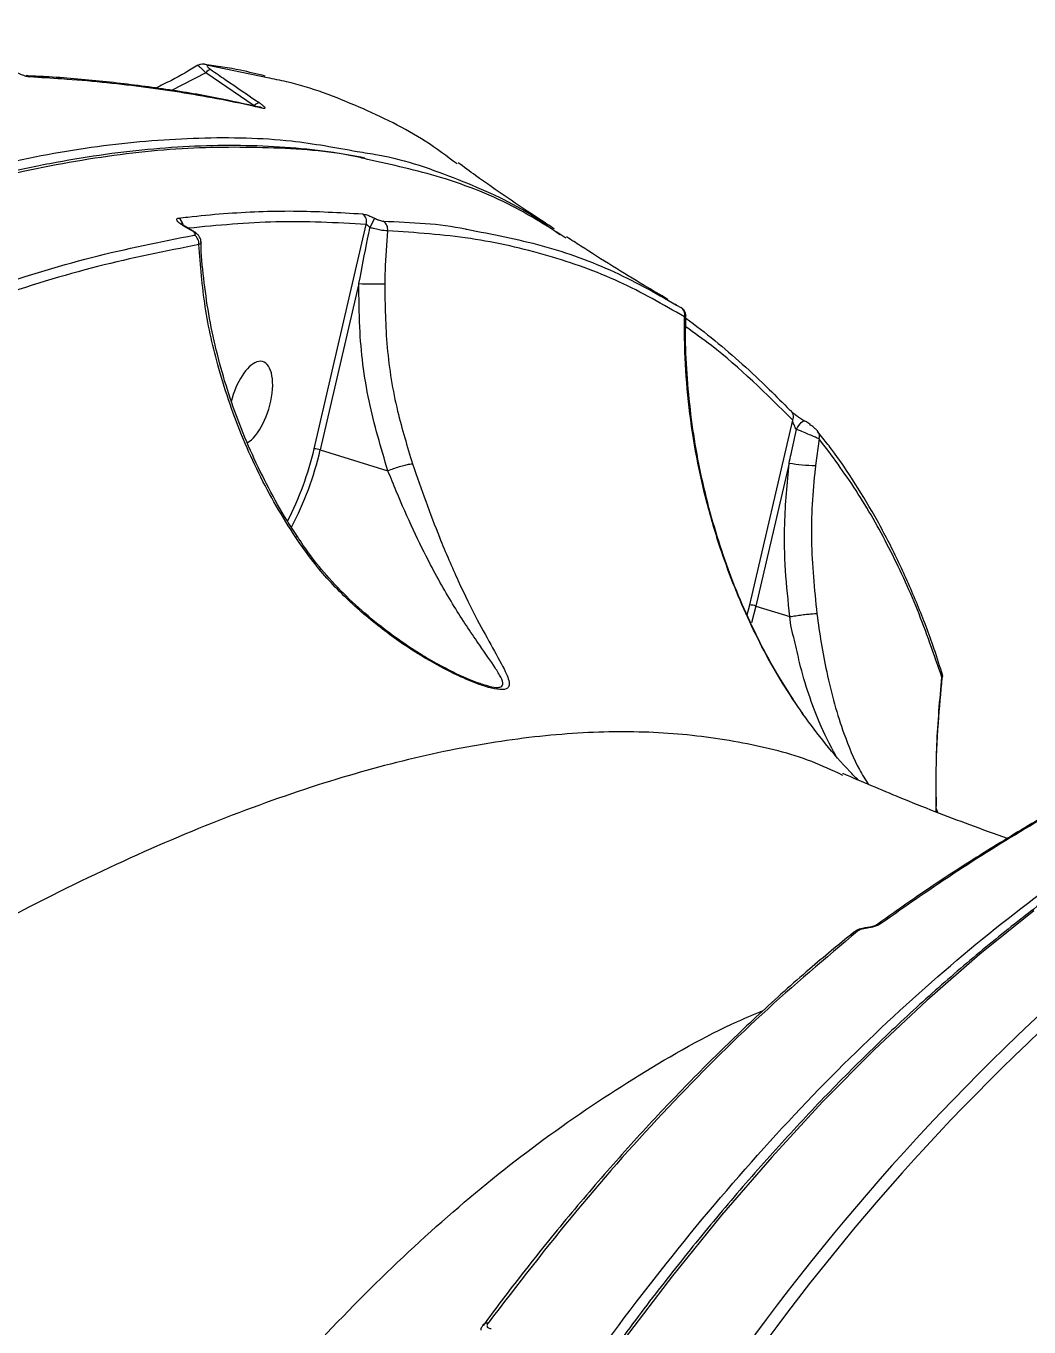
# Model space of a CAD drawing. Header units: millimetres. Extents: x -9609 to 9022, y -7175 to 8108.
# Drawn here: x -3935 to -3827, y 3952.6 to 4092.8 of the extents above; entities that cross this region are included whole.
import ezdxf

# ---------------------------------------------------------------- set-up
doc = ezdxf.new("R2010")
doc.units = ezdxf.units.MM
for name, color, linetype in [('DIKOM_ОБЪЕКТ', 7, 'Continuous'), ('DIKOM_РАЗМЕР_ЗОНА', 7, 'Continuous'), ('DIKOM_РАЗМЕР_ОБЪЕКТА', 7, 'Continuous')]:
    doc.layers.add(name, color=color, linetype=linetype)
doc.styles.add('style1', font='arial.ttf', dxfattribs={"width": 0.8})
doc.dimstyles.new('1-50', dxfattribs={"dimtxt": 300, "dimasz": 200, "dimexe": 100, "dimexo": 0, "dimgap": 100, "dimtad": 1, "dimtxsty": 'style1', "dimcen": 200, "dimclrd": 7, "dimclre": 7, "dimclrt": 7, "dimadec": 1, "dimazin": 2, "dimtfac": 1, "dimtmove": 0, "dimatfit": 2, "dimfxl": 0, "dimlwd": 25, "dimlwe": 18, "dimarcsym": 0})

# ---------------------------------------------------------------- blocks, each defined once
blk = doc.blocks.new('*D10')
at = {"layer": 'Defpoints', "color": 0, "transparency": 16777216}
for p in [(-405.54, 6589.16), (-8044.66, -3492.79), (424.09, -3492.79)]:
    blk.add_point(p, dxfattribs=at)
at = {"layer": 'DIKOM_РАЗМЕР_ОБЪЕКТА', "color": 7, "lineweight": 18, "transparency": 16777216}
for p, q in [((-405.54, 6589.16), (-8144.66, 6589.16)), ((424.09, -3492.79), (-8144.66, -3492.79))]:
    blk.add_line(p, q, dxfattribs=at)
at = {"layer": 'DIKOM_РАЗМЕР_ОБЪЕКТА', "color": 7, "lineweight": 25, "transparency": 16777216}
blk.add_line((-8044.66, 6389.16), (-8044.66, -3292.79), dxfattribs=at)
at = {"layer": 'DIKOM_РАЗМЕР_ОБЪЕКТА', "color": 7, "transparency": 16777216}
for points in [[(-8077.99, 6389.16), (-8011.32, 6389.16), (-8044.66, 6589.16)], [(-8077.99, -3292.79), (-8011.32, -3292.79), (-8044.66, -3492.79)]]:
    blk.add_solid(points, dxfattribs=at)
at = {"layer": 'DIKOM_РАЗМЕР_ОБЪЕКТА', "color": 7, "transparency": 16777216, "insert": (-8297.83, 1541.5), "char_height": 300, "attachment_point": 5, "rotation": 90, "style": 'style1'}
blk.add_mtext('10100', dxfattribs=at)
blk = doc.blocks.new('*D13')
at = {"layer": 'Defpoints', "color": 0, "transparency": 16777216}
for p in [(-4933.28, 8107.63), (-9158.98, -4977.79), (-1652.91, -4977.79)]:
    blk.add_point(p, dxfattribs=at)
at = {"layer": 'DIKOM_РАЗМЕР_ЗОНА', "color": 7, "lineweight": 18, "transparency": 16777216}
for p, q in [((-4933.28, 8107.63), (-9258.98, 8107.63)), ((-1652.91, -4977.79), (-9258.98, -4977.79))]:
    blk.add_line(p, q, dxfattribs=at)
at = {"layer": 'DIKOM_РАЗМЕР_ЗОНА', "color": 7, "lineweight": 25, "transparency": 16777216}
blk.add_line((-9158.98, 7907.63), (-9158.98, -4777.79), dxfattribs=at)
at = {"layer": 'DIKOM_РАЗМЕР_ЗОНА', "color": 7, "transparency": 16777216}
for points in [[(-9192.32, 7907.63), (-9125.65, 7907.63), (-9158.98, 8107.63)], [(-9192.32, -4777.79), (-9125.65, -4777.79), (-9158.98, -4977.79)]]:
    blk.add_solid(points, dxfattribs=at)
at = {"layer": 'DIKOM_РАЗМЕР_ЗОНА', "color": 7, "transparency": 16777216, "insert": (-9412.26, 1541.5), "char_height": 300, "attachment_point": 5, "rotation": 90, "style": 'style1'}
blk.add_mtext('13100', dxfattribs=at)

msp = doc.modelspace()

# ---------------------------------------------------------------- linework, layer by layer
at = {"layer": 'DIKOM_ОБЪЕКТ', "color": 7, "linetype": 'Continuous', "lineweight": 15}
for p, q in [((-3915.627, 4087.819), (-3919.348, 4085.912)), ((-3910.416, 4084.25), (-3915.627, 4087.819)), ((-3908.988, 4087.264), (-3915.377, 4088.581)), ((-3917.24, 4070.853), (-3918.066, 4071.328)), ((-3917.128, 4070.841), (-3917.135, 4070.845)), ((-3903.964, 4047.292), (-3898.353, 4071.458)), ((-3899.14, 4065.09), (-3903.301, 4047.169)), ((-3857.043, 4030.459), (-3852.42, 4050.369)), ((-3849.555, 4048.35), (-3849.952, 4045.494)), ((-3849.305, 4048.595), (-3849.728, 4049.131)), ((-3903.301, 4047.169), (-3896.021, 4044.914)), ((-3852.802, 4045.742), (-3856.379, 4030.335)), ((-3857.316, 4029.375), (-3857.043, 4030.459)), ((-3856.379, 4030.335), (-3856.859, 4028.512)), ((-3856.379, 4030.335), (-3852.715, 4029.2)), ((-3885.809, 4021.896), (-3885.667, 4021.857)), ((-3847.015, 4012.089), (-3847.08, 4012.118)), ((-3836.974, 4008.167), (-3836.969, 4008.62)), ((-3836.788, 4008.094), (-3836.969, 4008.555)), ((-3844.355, 3995.697), (-3844.351, 3995.697)), ((-3885.778, 3952.828), (-3885.786, 3952.816))]:
    msp.add_line(p, q, dxfattribs=at)
at = {"layer": 'DIKOM_ОБЪЕКТ', "color": 7, "linetype": 'Continuous', "lineweight": 15, "flags": 128}
for points in [[(-3917.954, 4071.316), (-3918.001, 4071.332), (-3918.066, 4071.328)], [(-3917.135, 4070.845), (-3917.175, 4070.856), (-3917.24, 4070.853)], [(-3852.019, 4049.379), (-3851.9, 4049.587), (-3851.767, 4049.786), (-3851.627, 4049.964), (-3851.489, 4050.111), (-3851.362, 4050.219), (-3851.25, 4050.28), (-3851.163, 4050.292), (-3851.105, 4050.254)], [(-3826.452, 3997.487), (-3832.252, 3992.819), (-3837.979, 3987.826), (-3843.629, 3982.513), (-3849.197, 3976.884), (-3854.679, 3970.943), (-3860.07, 3964.696), (-3865.364, 3958.148), (-3870.559, 3951.304)], [(-3844.404, 3995.626), (-3844.38, 3995.679), (-3844.355, 3995.697)]]:
    msp.add_lwpolyline(points, dxfattribs=at)
at = {"layer": 'DIKOM_ОБЪЕКТ', "color": 7, "linetype": 'Continuous', "lineweight": 15}
for centre, radius, start, end in [((-3915.874, 4087.885), 0.856, 54.52019, 82.58954), ((-3935.035, 4086.783), 0.724, 51.89386, 87.13449), ((-3914.933, 4087.316), 0.858, 100.68549, 144.08227), ((-3909.718, 4083.767), 0.849, 101.76335, 145.27768), ((-3910.001, 4083.357), 0.773, 54.46875, 77.55725), ((-3919.123, 4071.27), 1.047, 7.07787, 57.088), ((-3899.346, 4071.744), 1.033, 343.88566, 56.12559), ((-3826.451, 4036.359), 79.508, 153.25821, 154.06996), ((-3897.062, 4070.941), 1.022, 350.85194, 57.99564), ((-3917.452, 4069.401), 1.074, 353.99841, 58.01285), ((-3897.238, 4111.051), 46.001, 267.63081, 271.08579), ((-3864.978, 4061.726), 0.936, 345.63271, 58.10212), ((-3853.166, 4050.75), 0.838, 332.96278, 57.54231), ((-3850.418, 4048.61), 0.901, 343.26456, 37.32807), ((-3936.86, 4054.956), 33.777, 332.73105, 346.88639), ((-3937.156, 4055.048), 34.76, 332.19842, 346.89781), ((-3904.099, 4044.73), 2.566, 71.88905, 86.99788), ((-3850.136, 4059.857), 14.364, 259.30599, 270.73242), ((-3857.177, 4027.898), 2.564, 71.88619, 87.01557), ((-3837.13, 4022.949), 0.827, 339.97025, 16.08551), ((-3843.008, 3995.46), 0.635, 84.70255, 124.8877), ((-3845.483, 3994.594), 0.692, 86.37213, 128.76745), ((-3658.697, 3806.758), 245.273, 130.98437, 145.54478), ((-3658, 3806.313), 244.739, 130.98478, 145.5447), ((-3885.298, 3952.446), 0.613, 83.93239, 141.44343)]:
    msp.add_arc(centre, radius, start, end, dxfattribs=at)
for start_param, end_param in [(0.3050523, 1.6709705), (3.5710143, 6.5882376)]:
    msp.add_ellipse((-3910.809, 4052.216), major_axis=(1.322, 4.462), ratio=0.44303, start_param=start_param, end_param=end_param, dxfattribs=at)
for points, knots in [([(-3916.498, 4088.615), (-3917.435, 4088.056), (-3918.903, 4087.18), (-3920.463, 4086.434), (-3921.028, 4086.164)], [0, 0, 0, 0, 0.6380309, 1, 1, 1, 1]), ([(-3915.762, 4088.726), (-3915.801, 4088.733), (-3915.931, 4088.756), (-3916.195, 4088.738), (-3916.393, 4088.645), (-3916.486, 4088.6)], [0, 0, 0, 0, 0.1862186, 0.6140155, 1, 1, 1, 1]), ([(-3915.627, 4087.819), (-3915.765, 4087.947), (-3916.039, 4088.205), (-3916.327, 4088.466), (-3916.482, 4088.599), (-3916.479, 4088.585), (-3916.478, 4088.58)], [0, 0, 0, 0, 0.282443, 0.5650469, 0.8456492, 1, 1, 1, 1]), ([(-3909.252, 4087.457), (-3910.126, 4087.673), (-3912.238, 4088.197), (-3914.461, 4088.521), (-3915.764, 4088.711)], [0, 0, 0, 0, 0.4137894, 1, 1, 1, 1]), ([(-3915.377, 4088.581), (-3915.384, 4088.582), (-3915.433, 4088.589), (-3915.492, 4088.581), (-3915.5, 4088.526), (-3915.434, 4088.434), (-3915.297, 4088.307), (-3915.16, 4088.208), (-3915.092, 4088.158)], [0, 0, 0, 0, 0.035451, 0.2573275, 0.4482629, 0.6282104, 0.8143368, 1, 1, 1, 1]), ([(-3934.589, 4087.353), (-3934.715, 4087.37), (-3934.968, 4087.403), (-3935.483, 4087.583), (-3936.01, 4087.825), (-3936.326, 4088.021), (-3936.469, 4088.11)], [0, 0, 0, 0, 0.2591986, 0.5177793, 0.7812755, 1, 1, 1, 1]), ([(-3909.842, 4084.091), (-3911.368, 4084.434), (-3914.766, 4085.197), (-3920.269, 4086.109), (-3926.313, 4086.861), (-3931.174, 4087.311), (-3934.079, 4087.436), (-3934.842, 4087.469)], [0, 0, 0, 0, 0.19577335, 0.43570338, 0.67529863, 0.91468496, 1, 1, 1, 1]), ([(-3909.551, 4083.986), (-3909.873, 4084.06), (-3911.482, 4084.426), (-3915.743, 4085.297), (-3922.539, 4086.364), (-3929.337, 4087.05), (-3933.431, 4087.286), (-3934.589, 4087.353)], [0, 0, 0, 0, 0.041372, 0.2068711, 0.5381478, 0.8694273, 1, 1, 1, 1]), ([(-3915.092, 4088.158), (-3914.575, 4087.799), (-3912.852, 4086.601), (-3911.111, 4085.423), (-3909.891, 4084.597)], [0, 0, 0, 0, 0.2996666, 1, 1, 1, 1]), ([(-3888.566, 4077.978), (-3889.691, 4078.819), (-3892.955, 4081.261), (-3899.105, 4084.202), (-3904.801, 4086.451), (-3908.307, 4087.132), (-3908.988, 4087.264)], [0, 0, 0, 0, 0.1889796, 0.548634, 0.9122947, 1, 1, 1, 1]), ([(-3909.891, 4084.597), (-3909.787, 4084.525), (-3909.577, 4084.379), (-3909.365, 4084.192), (-3909.259, 4084.055), (-3909.265, 4083.971), (-3909.371, 4083.951), (-3909.499, 4083.976), (-3909.551, 4083.986)], [0, 0, 0, 0, 0.1644005, 0.3292005, 0.4897781, 0.6616016, 0.8613786, 1, 1, 1, 1]), ([(-3909.813, 4084.108), (-3909.811, 4084.107), (-3909.809, 4084.106), (-3909.825, 4084.11), (-3909.827, 4084.111)], [0, 0, 0, 0, 0.823242, 1, 1, 1, 1]), ([(-4035.29, 4027.51), (-4032.546, 4029.539), (-4025.153, 4035.002), (-4013.306, 4043.108), (-3999.863, 4051.552), (-3986.623, 4059.036), (-3973.639, 4065.509), (-3960.964, 4070.919), (-3948.878, 4075.148), (-3937.409, 4078.206), (-3926.563, 4080.144), (-3916.192, 4080.947), (-3907.054, 4080.759), (-3901.66, 4079.757), (-3899.33, 4079.324)], [0, 0, 0, 0, 0.051372, 0.1383955, 0.2254854, 0.3125086, 0.4020591, 0.4916837, 0.5812347, 0.6682571, 0.7553476, 0.8423704, 0.9319216, 1, 1, 1, 1]), ([(-3898.23, 4078.47), (-3898.49, 4078.535), (-3901.63, 4079.327), (-3908.246, 4079.805), (-3918.186, 4079.818), (-3928.891, 4078.557), (-3940.25, 4076.146), (-3952.039, 4072.599), (-3964.197, 4067.965), (-3976.674, 4062.303), (-3989.668, 4055.521), (-4003.158, 4047.595), (-4017.108, 4038.524), (-4031.21, 4028.509), (-4045.413, 4017.607), (-4059.662, 4005.891), (-4074.192, 3993.171), (-4088.961, 3979.449), (-4103.925, 3964.749), (-4118.124, 3950.044), (-4131.517, 3935.51), (-4144.088, 3921.298), (-4156.612, 3906.559), (-4169.056, 3891.328), (-4181.285, 3875.772), (-4193.241, 3859.966), (-4203.7, 3845.648), (-4210.139, 3836.488), (-4212.761, 3832.758)], [0, 0, 0, 0, 0.0037582, 0.0453946, 0.0869986, 0.1298113, 0.1726588, 0.2154717, 0.2570759, 0.2987125, 0.3403171, 0.3831303, 0.4259778, 0.4687909, 0.5103955, 0.5520318, 0.5936366, 0.6364493, 0.6792975, 0.7221104, 0.7583192, 0.794571, 0.8308221, 0.8674169, 0.9040121, 0.9396855, 0.9754399, 1, 1, 1, 1]), ([(-3898.516, 4078.623), (-3899.636, 4078.832), (-3902.239, 4079.317), (-3906.501, 4079.758), (-3911.265, 4079.997), (-3916.174, 4079.953), (-3921.219, 4079.637), (-3926.404, 4079.047), (-3931.73, 4078.183), (-3937.198, 4077.044), (-3942.811, 4075.629), (-3948.569, 4073.938), (-3954.462, 4071.975), (-3960.467, 4069.746), (-3966.56, 4067.259), (-3972.729, 4064.52), (-3978.975, 4061.529), (-3985.303, 4058.286), (-3991.712, 4054.79), (-3998.205, 4051.041), (-4004.785, 4047.038), (-4011.452, 4042.779), (-4018.209, 4038.263), (-4025.058, 4033.488), (-4031.993, 4028.459), (-4038.989, 4023.194), (-4046.018, 4017.712), (-4053.061, 4012.029), (-4060.118, 4006.145), (-4067.19, 4000.06), (-4074.28, 3993.773), (-4081.39, 3987.28), (-4088.524, 3980.581), (-4095.681, 3973.673), (-4102.865, 3966.556), (-4110.077, 3959.224), (-4117.317, 3951.682), (-4124.562, 3943.949), (-4131.785, 3936.057), (-4138.959, 3928.033), (-4146.079, 3919.885), (-4153.146, 3911.608), (-4160.165, 3903.202), (-4167.139, 3894.662), (-4174.068, 3885.986), (-4180.955, 3877.173), (-4187.802, 3868.221), (-4194.608, 3859.121), (-4200.394, 3851.246), (-4203.882, 3846.368), (-4205.141, 3844.608)], [0, 0, 0, 0, 0.0158758, 0.0369265, 0.0579326, 0.0789176, 0.0999022, 0.1209041, 0.1419409, 0.1630345, 0.1842057, 0.2054769, 0.2268631, 0.2482537, 0.2695239, 0.2906977, 0.3117987, 0.3328513, 0.3538778, 0.3749033, 0.3959466, 0.4170278, 0.4381715, 0.459401, 0.4807408, 0.5021204, 0.5234084, 0.5445918, 0.5656945, 0.5867409, 0.6077544, 0.6287596, 0.6497783, 0.6708282, 0.6919343, 0.7131195, 0.734409, 0.7557792, 0.7771, 0.7983022, 0.8194174, 0.8404687, 0.8614814, 0.882479, 0.9034849, 0.9245162, 0.9455964, 0.9667493, 0.9879994, 1, 1, 1, 1]), ([(-3899.33, 4079.324), (-3898.578, 4079.213), (-3894.702, 4078.64), (-3888.479, 4076.426), (-3881.939, 4073.561), (-3878.568, 4071.149), (-3877.501, 4070.385)], [0, 0, 0, 0, 0.0903576, 0.4659239, 0.830886, 1, 1, 1, 1]), ([(-3876.847, 4069.992), (-3878.583, 4071.098), (-3882.776, 4073.769), (-3889.9, 4076.633), (-3895.57, 4077.883), (-3898.23, 4078.47)], [0, 0, 0, 0, 0.2728642, 0.6588204, 1, 1, 1, 1]), ([(-3878.083, 4070.972), (-3878.621, 4071.323), (-3881.51, 4073.212), (-3885.006, 4075.577), (-3887.837, 4077.652), (-3888.468, 4078.114)], [0, 0, 0, 0, 0.150726, 0.8108067, 1, 1, 1, 1]), ([(-3918.066, 4071.328), (-3918.193, 4071.407), (-3918.447, 4071.564), (-3918.691, 4071.792), (-3918.79, 4071.977), (-3918.747, 4072.104), (-3918.617, 4072.134), (-3918.555, 4072.149)], [0, 0, 0, 0, 0.2065004, 0.413417, 0.6142806, 0.813523, 1, 1, 1, 1]), ([(-3918.555, 4072.149), (-3918.23, 4072.188), (-3916.61, 4072.382), (-3912.453, 4072.768), (-3906.143, 4073.034), (-3901.229, 4072.746), (-3898.77, 4072.602)], [0, 0, 0, 0, 0.04806082, 0.24032364, 0.61988082, 1, 1, 1, 1]), ([(-3898.353, 4071.458), (-3901.58, 4071.639), (-3907.846, 4071.992), (-3914.345, 4071.36), (-3917.497, 4071.053)], [0, 0, 0, 0, 0.5148044, 1, 1, 1, 1]), ([(-3898.77, 4072.602), (-3898.68, 4072.588), (-3898.499, 4072.56), (-3898.092, 4072.421), (-3897.73, 4072.268), (-3897.516, 4072.165), (-3897.455, 4072.136)], [0, 0, 0, 0, 0.2926034, 0.5849174, 0.8819217, 1, 1, 1, 1]), ([(-3897.455, 4072.136), (-3897.387, 4072.103), (-3897.215, 4072.021), (-3896.949, 4071.914), (-3896.686, 4071.829), (-3896.576, 4071.815), (-3896.521, 4071.808)], [0, 0, 0, 0, 0.1836094, 0.4627116, 0.7311424, 1, 1, 1, 1]), ([(-3896.521, 4071.808), (-3893.485, 4071.693), (-3890.389, 4071.576), (-3887.578, 4070.957), (-3887.523, 4070.945)], [0, 0, 0, 0, 0.9804488, 1, 1, 1, 1]), ([(-3917.951, 4071.316), (-3917.967, 4071.325), (-3918.059, 4071.374), (-3918.178, 4071.458), (-3918.269, 4071.527), (-3918.298, 4071.562), (-3918.293, 4071.554), (-3918.293, 4071.553)], [0, 0, 0, 0, 0.0759108, 0.4584832, 0.7538211, 0.9727573, 1, 1, 1, 1]), ([(-3917.127, 4070.841), (-3917.32, 4070.951), (-3917.596, 4071.109), (-3917.871, 4071.269), (-3917.953, 4071.317)], [0, 0, 0, 0, 0.6999693, 1, 1, 1, 1]), ([(-3916.883, 4070.312), (-3916.852, 4070.321), (-3916.778, 4070.34), (-3916.745, 4070.415), (-3916.809, 4070.536), (-3916.977, 4070.691), (-3917.153, 4070.799), (-3917.24, 4070.853)], [0, 0, 0, 0, 0.1488192, 0.3486799, 0.5573113, 0.7789818, 1, 1, 1, 1]), ([(-3916.156, 4069.572), (-3916.161, 4069.658), (-3916.172, 4069.847), (-3916.297, 4070.116), (-3916.503, 4070.389), (-3916.77, 4070.625), (-3917.022, 4070.768), (-3917.14, 4070.835)], [0, 0, 0, 0, 0.14366732, 0.3191972, 0.51065775, 0.77090386, 1, 1, 1, 1]), ([(-3899.14, 4065.09), (-3898.836, 4066.69), (-3898.452, 4068.706), (-3898.04, 4070.713), (-3897.955, 4071.126)], [0, 0, 0, 0, 0.793928, 1, 1, 1, 1]), ([(-3897.955, 4071.126), (-3897.973, 4071.146), (-3898.036, 4071.213), (-3898.142, 4071.315), (-3898.265, 4071.416), (-3898.325, 4071.444), (-3898.353, 4071.458)], [0, 0, 0, 0, 0.1264344, 0.4365844, 0.7262799, 1, 1, 1, 1]), ([(-3896.054, 4070.779), (-3896.167, 4070.779), (-3896.394, 4070.778), (-3896.944, 4070.868), (-3897.488, 4070.992), (-3897.83, 4071.09), (-3897.955, 4071.126)], [0, 0, 0, 0, 0.2783448, 0.5566436, 0.8379377, 1, 1, 1, 1]), ([(-3896.054, 4070.779), (-3896.164, 4069.36), (-3896.313, 4067.461), (-3896.356, 4065.544), (-3896.366, 4065.059)], [0, 0, 0, 0, 0.7468217, 1, 1, 1, 1]), ([(-3864.072, 4061.494), (-3866.383, 4062.824), (-3871.004, 4065.483), (-3878.744, 4068.239), (-3887.019, 4070.152), (-3893.042, 4070.57), (-3896.054, 4070.779)], [0, 0, 0, 0, 0.2486154, 0.4972313, 0.7486157, 1, 1, 1, 1]), ([(-3887.523, 4070.945), (-3884.783, 4070.417), (-3879.216, 4069.344), (-3871.517, 4066.539), (-3866.828, 4063.86), (-3864.484, 4062.52)], [0, 0, 0, 0, 0.3264335, 0.6632156, 1, 1, 1, 1]), ([(-3963.702, 4054.284), (-3959.569, 4056.219), (-3951.303, 4060.088), (-3939.391, 4064.568), (-3927.833, 4068.14), (-3920.533, 4069.588), (-3916.883, 4070.312)], [0, 0, 0, 0, 0.2484774, 0.4969552, 0.7484756, 1, 1, 1, 1]), ([(-3916.384, 4069.289), (-3919.983, 4068.576), (-3927.182, 4067.151), (-3938.668, 4063.62), (-3950.602, 4059.149), (-3958.957, 4055.239), (-3963.134, 4053.284)], [0, 0, 0, 0, 0.2484746, 0.4969494, 0.7484756, 1, 1, 1, 1]), ([(-3916.146, 4069.572), (-3916.161, 4069.501), (-3916.184, 4069.392), (-3916.332, 4069.316), (-3916.384, 4069.289)], [0, 0, 0, 0, 0.6434505, 1, 1, 1, 1]), ([(-3905.948, 4037.72), (-3906.66, 4038.85), (-3908.798, 4042.243), (-3911.76, 4048.317), (-3914.27, 4055.549), (-3915.866, 4062.623), (-3916.21, 4067.054), (-3916.384, 4069.289)], [0, 0, 0, 0, 0.116113, 0.3488576, 0.5873468, 0.7918631, 1, 1, 1, 1]), ([(-3905.758, 4037.831), (-3906.14, 4038.408), (-3907.259, 4040.096), (-3908.894, 4043.045), (-3910.664, 4046.649), (-3912.2, 4050.361), (-3913.501, 4054.141), (-3914.553, 4057.967), (-3915.362, 4061.817), (-3915.885, 4065.665), (-3916.14, 4068.259), (-3916.146, 4069.545), (-3916.147, 4069.572)], [0, 0, 0, 0, 0.0599012, 0.1753758, 0.2916189, 0.4085072, 0.5259013, 0.6430239, 0.7608608, 0.8789964, 0.9974462, 1, 1, 1, 1]), ([(-3865.835, 4063.373), (-3866.697, 4063.876), (-3869.817, 4065.698), (-3873.471, 4067.985), (-3876.261, 4069.789), (-3876.768, 4070.117)], [0, 0, 0, 0, 0.2379538, 0.8616948, 1, 1, 1, 1]), ([(-3896.021, 4044.914), (-3896.763, 4047.401), (-3898.264, 4052.435), (-3899.118, 4059.283), (-3899.134, 4063.526), (-3899.14, 4065.09)], [0, 0, 0, 0, 0.3814283, 0.7719515, 1, 1, 1, 1]), ([(-3896.366, 4065.059), (-3896.331, 4062.774), (-3896.259, 4058.16), (-3895.189, 4051.622), (-3893.934, 4047.535), (-3893.357, 4045.652)], [0, 0, 0, 0, 0.3460019, 0.6987435, 1, 1, 1, 1]), ([(-3864.894, 4062.752), (-3864.918, 4062.766), (-3864.969, 4062.796), (-3865.026, 4062.83), (-3865.055, 4062.848)], [0, 0, 0, 0, 0.4747561, 1, 1, 1, 1]), ([(-3863.931, 4061.601), (-3863.933, 4061.677), (-3863.936, 4061.831), (-3864.013, 4062.039), (-3864.113, 4062.206), (-3864.214, 4062.321), (-3864.296, 4062.392), (-3864.342, 4062.428), (-3864.372, 4062.448), (-3864.409, 4062.473), (-3864.442, 4062.494), (-3864.465, 4062.508)], [0, 0, 0, 0, 0.17120779, 0.34602085, 0.49267039, 0.61049443, 0.69399908, 0.73886467, 0.77894109, 0.84396167, 1, 1, 1, 1]), ([(-3863.945, 4061.599), (-3863.947, 4061.569), (-3863.951, 4061.521), (-3864.038, 4061.501), (-3864.072, 4061.494)], [0, 0, 0, 0, 0.60792577, 1, 1, 1, 1]), ([(-3851.308, 4018.68), (-3852.053, 4019.787), (-3854.294, 4023.114), (-3857.424, 4029.103), (-3860.05, 4035.79), (-3861.802, 4041.817), (-3862.945, 4047.092), (-3863.705, 4052.403), (-3864.071, 4057.231), (-3864.071, 4060.234), (-3864.072, 4061.494)], [0, 0, 0, 0, 0.0853534, 0.2564161, 0.4312527, 0.5497455, 0.6682542, 0.7901113, 0.9119757, 1, 1, 1, 1]), ([(-3852.582, 4020.626), (-3853.072, 4021.39), (-3854.271, 4023.256), (-3855.962, 4026.399), (-3857.692, 4030.045), (-3859.24, 4033.876), (-3860.598, 4037.864), (-3861.745, 4041.982), (-3862.666, 4046.193), (-3863.355, 4050.487), (-3863.794, 4054.837), (-3863.991, 4058.563), (-3863.935, 4060.8), (-3863.915, 4061.598)], [0, 0, 0, 0, 0.0610847, 0.1493637, 0.2402796, 0.3338846, 0.430072, 0.5285564, 0.6288779, 0.7306028, 0.8351559, 0.9412222, 1, 1, 1, 1]), ([(-3863.918, 4061.364), (-3862.876, 4060.573), (-3859.797, 4058.239), (-3856.097, 4054.843), (-3853.461, 4052.203), (-3852.716, 4051.456)], [0, 0, 0, 0, 0.2685633, 0.7932263, 1, 1, 1, 1]), ([(-3852.42, 4050.369), (-3855.272, 4053.211), (-3858.974, 4056.9), (-3863.007, 4059.77), (-3863.933, 4060.428)], [0, 0, 0, 0, 0.7705688, 1, 1, 1, 1]), ([(-3852.716, 4051.456), (-3852.629, 4051.374), (-3852.455, 4051.211), (-3852.031, 4050.88), (-3851.562, 4050.544), (-3851.247, 4050.345), (-3851.105, 4050.254)], [0, 0, 0, 0, 0.2591892, 0.5176924, 0.7812364, 1, 1, 1, 1]), ([(-3852.802, 4045.742), (-3852.734, 4046.066), (-3852.479, 4047.28), (-3852.213, 4048.491), (-3852.019, 4049.379)], [0, 0, 0, 0, 0.2664452, 1, 1, 1, 1]), ([(-3852.019, 4049.379), (-3852.059, 4049.444), (-3852.155, 4049.596), (-3852.27, 4049.852), (-3852.368, 4050.124), (-3852.403, 4050.288), (-3852.42, 4050.369)], [0, 0, 0, 0, 0.1964817, 0.4613054, 0.7333385, 1, 1, 1, 1]), ([(-3849.555, 4048.35), (-3849.642, 4048.388), (-3849.816, 4048.464), (-3850.312, 4048.672), (-3850.919, 4048.923), (-3851.52, 4049.173), (-3851.876, 4049.32), (-3852.019, 4049.379)], [0, 0, 0, 0, 0.2121299, 0.4240213, 0.6397272, 0.8561676, 1, 1, 1, 1]), ([(-3849.705, 4049.158), (-3849.734, 4049.193), (-3849.841, 4049.325), (-3850.066, 4049.524), (-3850.448, 4049.824), (-3850.839, 4050.098), (-3851.054, 4050.229), (-3851.128, 4050.274)], [0, 0, 0, 0, 0.0850799, 0.3194756, 0.6162223, 0.8693481, 1, 1, 1, 1]), ([(-3836.353, 4022.666), (-3837.198, 4025.123), (-3838.888, 4030.037), (-3841.999, 4036.708), (-3845.493, 4042.902), (-3848.201, 4046.534), (-3849.555, 4048.35)], [0, 0, 0, 0, 0.24912, 0.4982412, 0.7491212, 1, 1, 1, 1]), ([(-3836.364, 4023.169), (-3836.667, 4024.128), (-3837.497, 4026.756), (-3839.071, 4030.794), (-3841.067, 4035.298), (-3843.259, 4039.548), (-3845.65, 4043.534), (-3847.664, 4046.551), (-3848.948, 4048.15), (-3849.305, 4048.595)], [0, 0, 0, 0, 0.0964687, 0.2644878, 0.4324806, 0.6003878, 0.7679694, 0.9353375, 1, 1, 1, 1]), ([(-3893.357, 4045.652), (-3892.886, 4044.292), (-3891.931, 4041.53), (-3890.295, 4037.245), (-3888.427, 4032.897), (-3886.474, 4028.964), (-3884.694, 4025.73), (-3883.537, 4023.69), (-3883.015, 4022.451), (-3882.895, 4021.781), (-3883.175, 4021.327), (-3884.11, 4021.286), (-3885.457, 4021.623), (-3886.892, 4022.142), (-3889.24, 4023.162), (-3892.581, 4024.973), (-3896.695, 4027.791), (-3900.606, 4031.163), (-3903.714, 4034.523), (-3905.338, 4036.847), (-3905.948, 4037.72)], [0, 0, 0, 0, 0.0631585, 0.1282542, 0.2159346, 0.3060565, 0.3825687, 0.4604893, 0.4898726, 0.519747, 0.5505531, 0.58165, 0.6087206, 0.6339791, 0.6598576, 0.7307907, 0.8036885, 0.8782856, 0.9542756, 1, 1, 1, 1]), ([(-3896.015, 4044.914), (-3895.82, 4044.995), (-3895.43, 4045.156), (-3894.776, 4045.373), (-3894.161, 4045.542), (-3893.7, 4045.632), (-3893.46, 4045.654), (-3893.375, 4045.653), (-3893.357, 4045.652)], [0, 0, 0, 0, 0.2046181, 0.40916, 0.61382583, 0.81845444, 0.96039856, 1, 1, 1, 1]), ([(-3852.715, 4029.2), (-3852.899, 4030.853), (-3853.268, 4034.17), (-3853.362, 4039.716), (-3853.004, 4043.563), (-3852.802, 4045.742)], [0, 0, 0, 0, 0.3006524, 0.6037224, 1, 1, 1, 1]), ([(-3849.952, 4045.494), (-3849.965, 4045.383), (-3850.278, 4042.712), (-3850.602, 4037.357), (-3850.08, 4032.144), (-3849.817, 4029.511)], [0, 0, 0, 0, 0.0209696, 0.5055785, 1, 1, 1, 1]), ([(-3896.015, 4044.914), (-3896.016, 4044.914), (-3896.018, 4044.913), (-3896.02, 4044.914), (-3896.021, 4044.914)], [0, 0, 0, 0, 0.53346445, 1, 1, 1, 1]), ([(-3885.667, 4021.857), (-3885.377, 4021.769), (-3884.714, 4021.568), (-3884.211, 4021.546), (-3883.789, 4021.623), (-3883.548, 4021.904), (-3883.808, 4022.639), (-3884.644, 4023.993), (-3886.307, 4026.319), (-3888.726, 4029.937), (-3891.16, 4034.171), (-3893.299, 4038.497), (-3894.824, 4041.961), (-3895.716, 4044.173), (-3896.015, 4044.914), (-3896.015, 4044.914)], [0, 0, 0, 0, 0.027902, 0.0638509, 0.0713665, 0.1144967, 0.1748449, 0.2379911, 0.3623111, 0.5297491, 0.7011144, 0.8192877, 0.9401239, 0.9999362, 1, 1, 1, 1]), ([(-3905.807, 4037.8), (-3905.802, 4037.804), (-3905.785, 4037.818), (-3905.861, 4037.774), (-3905.933, 4037.73), (-3905.948, 4037.72)], [0, 0, 0, 0, 0.2273057, 0.8365515, 1, 1, 1, 1]), ([(-3885.665, 4021.845), (-3885.85, 4021.901), (-3886.34, 4022.049), (-3887.339, 4022.439), (-3888.69, 4023.041), (-3890.389, 4023.898), (-3892.411, 4025.06), (-3894.72, 4026.574), (-3897.257, 4028.468), (-3899.861, 4030.72), (-3902.321, 4033.246), (-3904.304, 4035.608), (-3905.346, 4037.187), (-3905.768, 4037.826)], [0, 0, 0, 0, 0.03008633, 0.07949983, 0.13888671, 0.21233432, 0.30478492, 0.40711756, 0.524135, 0.65961365, 0.79096531, 0.91539499, 1, 1, 1, 1]), ([(-3852.711, 4029.2), (-3852.712, 4029.2), (-3852.714, 4029.2), (-3852.715, 4029.2), (-3852.715, 4029.2)], [0, 0, 0, 0, 0.871302, 1, 1, 1, 1]), ([(-3852.711, 4029.2), (-3852.505, 4029.233), (-3852.093, 4029.299), (-3851.409, 4029.39), (-3850.772, 4029.463), (-3850.244, 4029.509), (-3849.962, 4029.52), (-3849.852, 4029.515), (-3849.825, 4029.512), (-3849.817, 4029.511)], [0, 0, 0, 0, 0.1798881, 0.359901, 0.5398388, 0.7198377, 0.8998125, 0.9677485, 1, 1, 1, 1]), ([(-3847.781, 4014.23), (-3848.398, 4015.387), (-3849.452, 4017.368), (-3850.709, 4020.808), (-3851.616, 4023.795), (-3852.172, 4026.647), (-3852.711, 4028.327), (-3852.711, 4029.2), (-3852.711, 4029.2)], [0, 0, 0, 0, 0.2936376, 0.5025731, 0.7164537, 0.8567424, 0.9999436, 1, 1, 1, 1]), ([(-3849.817, 4029.511), (-3849.665, 4028.451), (-3849.355, 4026.297), (-3848.733, 4022.998), (-3847.934, 4019.689), (-3846.777, 4016.104), (-3845.553, 4013.164), (-3844.602, 4011.642), (-3844.279, 4011.125)], [0, 0, 0, 0, 0.1360306, 0.2765943, 0.4463778, 0.6210117, 0.8715222, 1, 1, 1, 1]), ([(-3836.276, 4022.631), (-3836.275, 4022.637), (-3836.246, 4022.751), (-3836.276, 4022.954), (-3836.324, 4023.116), (-3836.345, 4023.19)], [0, 0, 0, 0, 0.0254066, 0.5596801, 1, 1, 1, 1]), ([(-3836.969, 4008.62), (-3836.97, 4010.872), (-3836.974, 4015.616), (-3836.566, 4020.238), (-3836.353, 4022.666)], [0, 0, 0, 0, 0.4745813, 1, 1, 1, 1]), ([(-3836.935, 4008.763), (-3836.949, 4009.828), (-3836.989, 4012.844), (-3836.793, 4017.482), (-3836.457, 4021.003), (-3836.301, 4022.636)], [0, 0, 0, 0, 0.2267276, 0.6416611, 1, 1, 1, 1]), ([(-3836.293, 4022.635), (-3836.287, 4022.632), (-3836.268, 4022.624), (-3836.318, 4022.649), (-3836.353, 4022.666)], [0, 0, 0, 0, 0.32119802, 1, 1, 1, 1]), ([(-3851.279, 4018.692), (-3851.524, 4019.022), (-3851.987, 4019.646), (-3852.391, 4020.312), (-3852.582, 4020.626)], [0, 0, 0, 0, 0.5280209, 1, 1, 1, 1]), ([(-3845.377, 4011.588), (-3845.675, 4011.89), (-3846.883, 4013.114), (-3848.924, 4015.456), (-3850.51, 4017.601), (-3851.308, 4018.68)], [0, 0, 0, 0, 0.1397195, 0.5672052, 1, 1, 1, 1]), ([(-3847.08, 4012.118), (-3848.162, 4012.623), (-3851.48, 4014.173), (-3857.726, 4015.696), (-3865.725, 4016.784), (-3874.412, 4016.85), (-3883.746, 4015.92), (-3893.722, 4013.954), (-3904.347, 4010.933), (-3915.61, 4006.818), (-3927.547, 4001.56), (-3939.993, 3995.205), (-3952.642, 3987.914), (-3965.368, 3979.811), (-3978.097, 3970.997), (-3991.182, 3961.24), (-4004.587, 3950.532), (-4018.269, 3938.89), (-4031.843, 3926.644), (-4045.258, 3913.87), (-4058.472, 3900.648), (-4071.775, 3886.692), (-4085.122, 3872.008), (-4098.487, 3856.669), (-4107.26, 3846.016), (-4111.645, 3840.692)], [0, 0, 0, 0, 0.02091742, 0.06417611, 0.10746763, 0.15072556, 0.19523231, 0.23977506, 0.28428117, 0.33039747, 0.37651364, 0.42329223, 0.47007088, 0.51400681, 0.55797658, 0.60191244, 0.64712821, 0.69238124, 0.7375981, 0.78073911, 0.823911, 0.86705222, 0.91135699, 0.95569512, 1, 1, 1, 1]), ([(-3794.997, 4016.565), (-3795.556, 4016.327), (-3798.053, 4015.263), (-3802.45, 4013.061), (-3808.182, 4009.957), (-3813.866, 4006.526), (-3819.5, 4002.8), (-3825.078, 3998.774), (-3830.597, 3994.453), (-3836.053, 3989.841), (-3841.441, 3984.94), (-3846.757, 3979.754), (-3851.997, 3974.288), (-3857.157, 3968.546), (-3862.234, 3962.531), (-3867.223, 3956.249), (-3872.121, 3949.704), (-3876.923, 3942.902), (-3881.627, 3935.847), (-3886.229, 3928.545), (-3890.725, 3921.002), (-3895.113, 3913.223), (-3899.388, 3905.213), (-3903.548, 3896.98), (-3907.589, 3888.529), (-3911.51, 3879.867), (-3915.305, 3871), (-3918.974, 3861.934), (-3922.512, 3852.678), (-3925.919, 3843.237), (-3929.19, 3833.619), (-3932.324, 3823.83), (-3935.318, 3813.879), (-3938.169, 3803.773), (-3940.877, 3793.519), (-3943.439, 3783.125), (-3945.853, 3772.6), (-3948.117, 3761.95), (-3950.228, 3751.183), (-3952.188, 3740.309), (-3953.993, 3729.335), (-3955.641, 3718.269), (-3957.133, 3707.119), (-3958.467, 3695.895), (-3959.641, 3684.604), (-3960.655, 3673.254), (-3961.508, 3661.856), (-3962.2, 3650.416), (-3962.731, 3638.943), (-3963.096, 3627.447), (-3963.284, 3617.2), (-3963.31, 3610.787), (-3963.321, 3608.213)], [0, 0, 0, 0, 0.0058772, 0.026268, 0.0466646, 0.0670672, 0.0874751, 0.107888, 0.1283052, 0.1487261, 0.1691504, 0.1895772, 0.2100068, 0.2304374, 0.2508696, 0.2713032, 0.2917371, 0.3121714, 0.3326061, 0.3530407, 0.373475, 0.3939091, 0.4143429, 0.4347762, 0.4552088, 0.4756411, 0.4960728, 0.516504, 0.5369347, 0.5573648, 0.5777943, 0.5982232, 0.6186518, 0.6390797, 0.6595072, 0.6799344, 0.7003611, 0.7207873, 0.7412133, 0.7616389, 0.7820642, 0.8024892, 0.8229139, 0.8433384, 0.8637627, 0.8841869, 0.9046108, 0.9250347, 0.9454585, 0.9658821, 0.9863058, 1, 1, 1, 1]), ([(-3951.328, 3751.803), (-3950.494, 3756.086), (-3948.249, 3767.626), (-3944.078, 3786.035), (-3938.683, 3806.83), (-3932.637, 3827.203), (-3925.946, 3847.071), (-3918.615, 3866.349), (-3910.806, 3884.615), (-3902.557, 3901.828), (-3893.914, 3917.973), (-3884.738, 3933.315), (-3875.036, 3947.762), (-3864.832, 3961.243), (-3854.349, 3973.459), (-3843.631, 3984.402), (-3832.722, 3994.076), (-3821.451, 4002.683), (-3809.822, 4009.975), (-3801.445, 4014.6), (-3796.953, 4016.373), (-3796.491, 4016.555)], [0, 0, 0, 0, 0.0328956, 0.0886206, 0.1443883, 0.2001135, 0.2574568, 0.3148471, 0.3721905, 0.4279156, 0.4836834, 0.5394085, 0.596752, 0.6541423, 0.7114857, 0.7672102, 0.8229774, 0.8787013, 0.9360445, 0.9934342, 1, 1, 1, 1]), ([(-3829.281, 4005.29), (-3830.633, 4005.77), (-3834.452, 4007.126), (-3840.363, 4009.441), (-3844.953, 4011.399), (-3847.012, 4012.277)], [0, 0, 0, 0, 0.2321974, 0.6555844, 1, 1, 1, 1]), ([(-3821.522, 4009.798), (-3821.616, 4009.749), (-3823.694, 4008.657), (-3827.778, 4006.25), (-3833.776, 4002.546), (-3838.934, 3999.139), (-3842.091, 3996.87), (-3843.239, 3996.046)], [0, 0, 0, 0, 0.0131299, 0.2889794, 0.5655847, 0.8420928, 1, 1, 1, 1]), ([(-3821.157, 4009.882), (-3821.504, 4009.691), (-3823.239, 4008.735), (-3827.724, 4006.161), (-3834.638, 4001.897), (-3840.177, 3998.028), (-3842.949, 3996.092)], [0, 0, 0, 0, 0.04806172, 0.24031924, 0.61987771, 1, 1, 1, 1]), ([(-3842.949, 3996.092), (-3843.051, 3996.03), (-3843.256, 3995.905), (-3843.706, 3995.751), (-3844.105, 3995.663), (-3844.338, 3995.634), (-3844.404, 3995.626)], [0, 0, 0, 0, 0.2928157, 0.5850853, 0.88212, 1, 1, 1, 1]), ([(-3845.905, 3995.119), (-3847.481, 3993.826), (-3850.889, 3991.03), (-3856.045, 3986.383), (-3861.378, 3981.261), (-3866.623, 3975.861), (-3871.784, 3970.192), (-3876.862, 3964.238), (-3881.533, 3958.459), (-3884.467, 3954.542), (-3885.767, 3952.806)], [0, 0, 0, 0, 0.1127002, 0.2436127, 0.3743815, 0.5047659, 0.6348298, 0.7651564, 0.8959104, 1, 1, 1, 1]), ([(-3845.44, 3995.285), (-3848.893, 3992.37), (-3855.801, 3986.541), (-3865.876, 3976.426), (-3875.743, 3965.398), (-3882.07, 3957.17), (-3885.234, 3953.055)], [0, 0, 0, 0, 0.2486175, 0.497234, 0.7486174, 1, 1, 1, 1]), ([(-3844.354, 3995.69), (-3844.539, 3995.663), (-3844.969, 3995.603), (-3845.517, 3995.431), (-3845.787, 3995.199), (-3845.89, 3995.111)], [0, 0, 0, 0, 0.3195942, 0.7421137, 1, 1, 1, 1]), ([(-3844.404, 3995.626), (-3844.479, 3995.616), (-3844.668, 3995.592), (-3844.96, 3995.519), (-3845.252, 3995.412), (-3845.377, 3995.328), (-3845.44, 3995.285)], [0, 0, 0, 0, 0.1838183, 0.4627263, 0.7311129, 1, 1, 1, 1]), ([(-3843.371, 3995.981), (-3843.382, 3995.973), (-3843.404, 3995.959), (-3843.511, 3995.904), (-3843.687, 3995.835), (-3843.952, 3995.762), (-3844.192, 3995.712), (-3844.325, 3995.703), (-3844.351, 3995.701)], [0, 0, 0, 0, 0.1350897, 0.2702466, 0.459756, 0.676339, 0.9350779, 1, 1, 1, 1]), ([(-3979.252, 3799.695), (-3977.691, 3805.249), (-3974.568, 3816.356), (-3969.343, 3832.444), (-3963.725, 3848.07), (-3957.473, 3863.676), (-3950.576, 3879.104), (-3943.003, 3894.216), (-3934.923, 3908.6), (-3926.338, 3922.166), (-3917.262, 3934.843), (-3907.988, 3946.223), (-3898.566, 3956.331), (-3889.044, 3965.208), (-3879.164, 3973.139), (-3868.924, 3979.93), (-3861.017, 3984.48), (-3856.511, 3986.356), (-3855.589, 3986.739)], [0, 0, 0, 0, 0.0603275, 0.1206544, 0.1815818, 0.2425093, 0.3098634, 0.3772697, 0.444623, 0.5139614, 0.5833573, 0.6526951, 0.7179303, 0.7832141, 0.8484486, 0.9155655, 0.982737, 1, 1, 1, 1]), ([(-3885.761, 3952.818), (-3885.836, 3952.727), (-3885.961, 3952.577), (-3886.004, 3952.381), (-3886.02, 3952.303)], [0, 0, 0, 0, 0.6025714, 1, 1, 1, 1]), ([(-3885.234, 3953.055), (-3885.241, 3953.045), (-3885.294, 3952.973), (-3885.355, 3952.845), (-3885.357, 3952.688), (-3885.278, 3952.566), (-3885.118, 3952.483), (-3884.962, 3952.471), (-3884.884, 3952.465)], [0, 0, 0, 0, 0.0354268, 0.2573184, 0.448193, 0.6280913, 0.8143164, 1, 1, 1, 1])]:
    msp.add_open_spline(points, degree=3, knots=knots, dxfattribs=at)

# ---------------------------------------------------------------- dimensions: what is measured, and where the dimension line sits
at = {"layer": 'DIKOM_РАЗМЕР_ЗОНА'}
dim = msp.add_linear_dim(base=(-9158.984, -4977.788), p1=(-4933.276, 8107.631), p2=(-1652.914, -4977.788), angle=90, text='13100', dimstyle='1-50', dxfattribs=at)
dim.commit()
dim.dimension.update_dxf_attribs({"geometry": '*D13', "text_midpoint": (-9158.984, 1541.499), "dimtype": 160})
at = {"layer": 'DIKOM_РАЗМЕР_ОБЪЕКТА'}
dim = msp.add_linear_dim(base=(-8044.657, -3492.788), p1=(-405.539, 6589.161), p2=(424.086, -3492.788), angle=90, text='10100', dimstyle='1-50', dxfattribs=at)
dim.commit()
dim.dimension.update_dxf_attribs({"geometry": '*D10', "text_midpoint": (-8044.657, 1541.499), "dimtype": 160})

doc.saveas('drawing.dxf')
